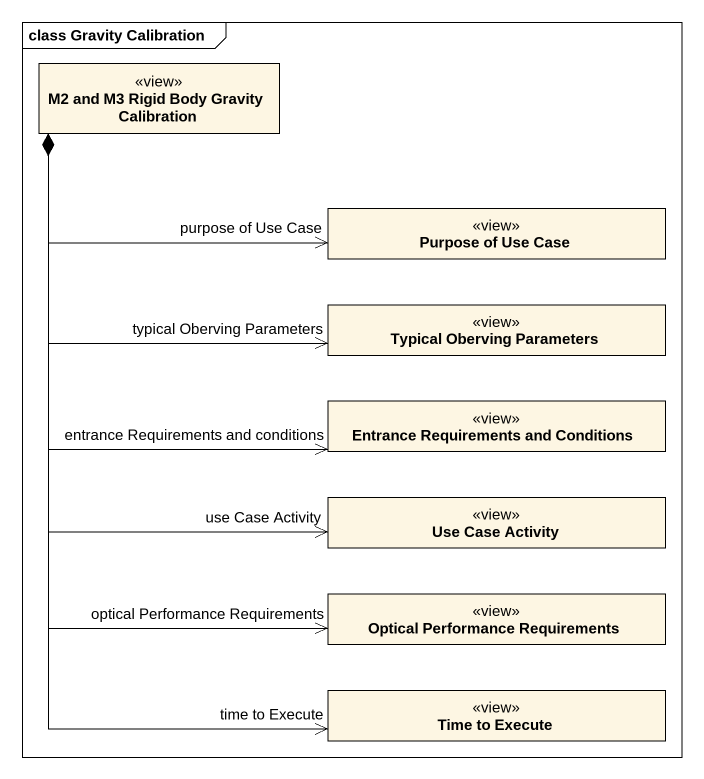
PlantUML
@startuml
mainframe class Gravity Calibration
hide circle
hide empty members
class "M2 and M3 Rigid Body Gravity Calibration" as M2_and_M3_Rigid_Body <<view>>
class "Purpose of Use Case" as Purpose_of_Use_Case <<view>>
class "Typical Oberving Parameters" as Typical_Oberving_Parameters <<view>>
class "Entrance Requirements and Conditions" as Entrance_Requirements_and <<view>>
class "Use Case Activity" as Use_Case_Activity <<view>>
class "Optical Performance Requirements" as Optical_Performance <<view>>
class "Time to Execute" as Time_to_Execute <<view>>
M2_and_M3_Rigid_Body *-right-> "purpose of Use Case" Purpose_of_Use_Case
M2_and_M3_Rigid_Body *--> "typical Oberving Parameters" Typical_Oberving_Parameters
M2_and_M3_Rigid_Body *--> "entrance Requirements and conditions" Entrance_Requirements_and
M2_and_M3_Rigid_Body *--> "use Case Activity" Use_Case_Activity
M2_and_M3_Rigid_Body *--> "optical Performance Requirements" Optical_Performance
M2_and_M3_Rigid_Body *--> "time to Execute" Time_to_Execute
@enduml
